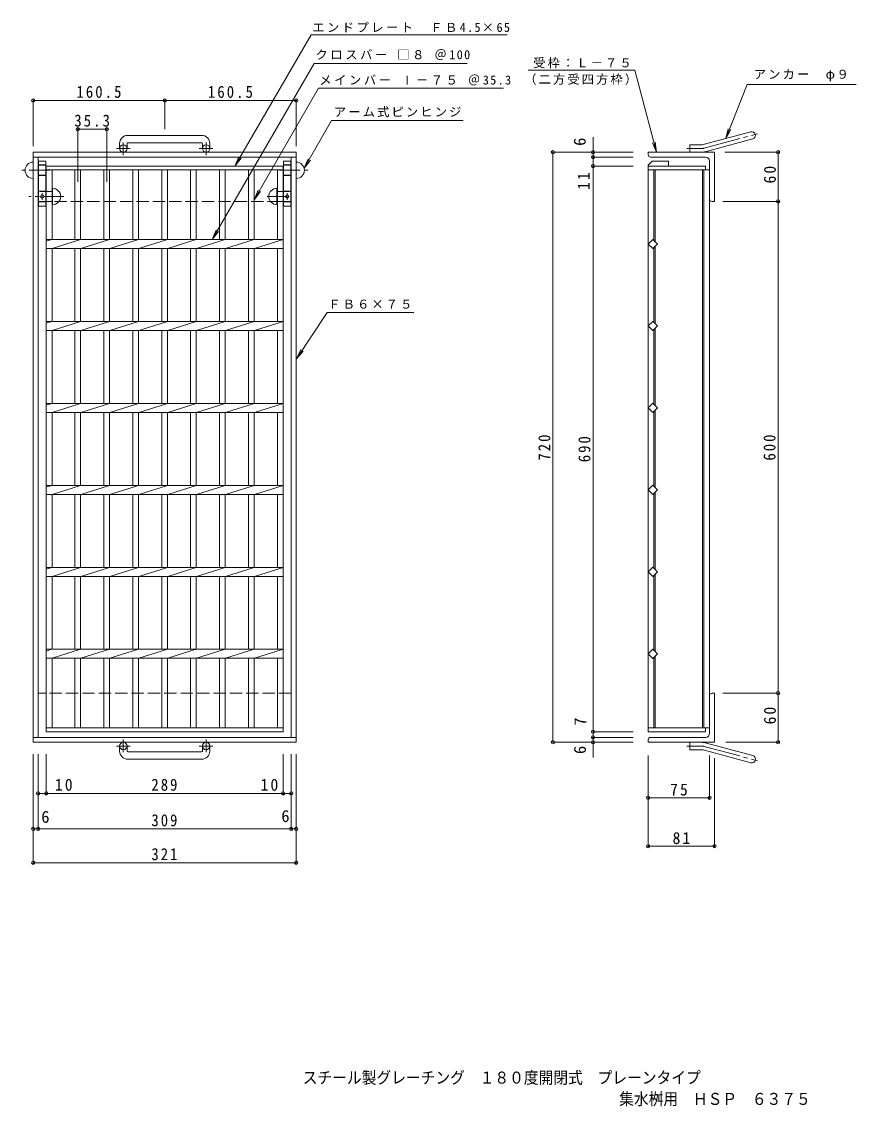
# Model space of a CAD drawing. Units: millimetres, scale not verified. Extents: x -769 to 897, y -688 to 636.
# Drawn here: x -769 to 250, y -688 to 636 of the extents above; entities that cross this region are included whole.
import ezdxf
from ezdxf.enums import TextEntityAlignment as Align

# ---------------------------------------------------------------- set-up
doc = ezdxf.new("R2010")
doc.units = ezdxf.units.MM
doc.header["$LTSCALE"] = 5
doc.header["$PDMODE"] = 32
doc.header["$PDSIZE"] = 4
for name, pattern in [('CHAIN1', [8, 5, -1, 1, -1]), ('CHAIN2', [12, 9, -1, 1, -1]), ('DASHED3', [4, 3, -1])]:
    doc.linetypes.add(name, pattern=pattern)
for name, color, linetype, lineweight in [('B-1', 2, 'Continuous', 9), ('B-2', 3, 'Continuous', 9), ('B-4', 7, 'Continuous', 9), ('B-5', 7, 'Continuous', 9), ('B-8', 3, 'Continuous', 9)]:
    doc.layers.add(name, color=color, linetype=linetype, lineweight=lineweight)
doc.layers.add('F-5_F-5ﾚｲﾔ', color=2, linetype='Continuous')
doc.styles.add('ＭＳ ゴシック', font='')
doc.styles.get('ＭＳ ゴシック').set_extended_font_data('MS Gothic')

msp = doc.modelspace()

# ---------------------------------------------------------------- linework, layer by layer
at = {"layer": 'B-1'}
for p, q in [((-549.698, 497.127), (-639.698, 497.127)), ((62.614, 485.834), (120.805, 501.426)), ((64.944, 477.14), (123.135, 492.732)), ((-755.198, 476.527), (-434.198, 476.527)), ((-755.198, -243.473), (-755.198, 476.527)), ((-649.698, 487.127), (-649.698, 481.027)), ((-640.698, 487.127), (-640.698, 481.027)), ((-639.698, 488.127), (-549.698, 488.127)), ((-548.698, 487.127), (-548.698, 481.027)), ((-539.698, 487.127), (-539.698, 481.027)), ((-434.198, 476.527), (-434.198, -243.473)), ((76.47, 476.527), (-4.53, 476.527)), ((-4.53, 473.527), (-4.53, 476.527)), ((46.47, 476.527), (46.47, 485.527)), ((60.285, 485.527), (46.47, 485.527)), ((76.47, 476.527), (76.47, 416.527)), ((-755.198, 470.527), (-434.198, 470.527)), ((-749.198, -237.473), (-749.198, 470.527)), ((-440.198, 470.527), (-440.198, -237.473)), ((-1.53, 470.527), (65.47, 470.527)), ((70.47, 419.527), (70.47, 465.527)), ((73.47, 416.527), (76.47, 416.527)), ((73.47, -183.473), (76.47, -183.473)), ((76.47, -243.473), (76.47, -183.473)), ((70.47, -186.473), (70.47, -232.473)), ((-434.198, -237.473), (-755.198, -237.473)), ((-1.53, -237.473), (65.47, -237.473)), ((-434.198, -243.473), (-755.198, -243.473)), ((-649.698, -254.073), (-649.698, -247.973)), ((-640.698, -254.073), (-640.698, -247.973)), ((-548.698, -254.073), (-548.698, -247.973)), ((-539.698, -254.073), (-539.698, -247.973)), ((-4.53, -240.473), (-4.53, -243.473)), ((76.47, -243.473), (-4.53, -243.473)), ((46.47, -243.473), (46.47, -252.473)), ((64.944, -244.086), (123.135, -259.679)), ((-639.698, -255.073), (-549.698, -255.073)), ((-549.698, -264.074), (-639.698, -264.074)), ((60.285, -252.473), (46.47, -252.473)), ((62.614, -252.78), (120.805, -268.372))]:
    msp.add_line(p, q, dxfattribs=at)
at = {"layer": 'B-1', "linetype": 'CHAIN2'}
for p, q in [((63.779, 481.487), (128.946, 498.948)), ((60.285, 481.027), (42.665, 481.027)), ((60.285, -247.973), (42.665, -247.973)), ((63.779, -248.433), (128.946, -265.894))]:
    msp.add_line(p, q, dxfattribs=at)
at = {"layer": 'B-1', "linetype": 'CHAIN1'}
for p, q in [((-637.035, 481.027), (-653.442, 481.027)), ((-645.198, 472.919), (-645.198, 488.517)), ((-536.035, 481.027), (-552.442, 481.027)), ((-544.198, 472.919), (-544.198, 488.517)), ((-637.035, -247.973), (-653.442, -247.973)), ((-645.198, -239.866), (-645.198, -255.463)), ((-536.035, -247.973), (-552.442, -247.973)), ((-544.198, -239.866), (-544.198, -255.463))]:
    msp.add_line(p, q, dxfattribs=at)
at = {"layer": 'B-1', "linetype": 'DASHED3'}
for p, q in [((-749.198, 416.527), (-440.198, 416.527)), ((-440.198, -183.473), (-749.198, -183.473))]:
    msp.add_line(p, q, dxfattribs=at)
at = {"layer": 'B-1'}
for centre in [(-645.198, 481.027), (-544.199, 481.027), (-645.198, -247.973), (-544.199, -247.973)]:
    msp.add_circle(centre, 4.5, dxfattribs=at)
for centre, radius, start, end in [((-639.698, 487.127), 10, 90, 180), ((-549.698, 487.127), 10, 0, 90), ((121.97, 497.079), 4.5, 285.00014, 104.99991), ((-639.698, 487.127), 1, 90, 180), ((-549.698, 487.127), 1, 0, 90), ((60.285, 494.527), 9, 270, 285.00002), ((60.285, 494.527), 18, 270, 285), ((-1.53, 473.527), 3, 180, 270), ((65.47, 465.527), 5, 0, 90), ((73.47, 419.527), 3, 180, 270), ((73.47, -186.473), 3, 90, 180), ((-1.53, -240.473), 3, 90, 180), ((65.47, -232.473), 5, 270, 0), ((60.285, -261.473), 18, 75, 90), ((-639.698, -254.073), 10, 180, 270), ((-639.698, -254.073), 1, 180, 270), ((-549.698, -254.073), 10, 270, 0), ((-549.698, -254.073), 1, 270, 0), ((60.285, -261.473), 9, 74.99998, 90), ((121.97, -264.025), 4.5, 255.00009, 74.99986)]:
    msp.add_arc(centre, radius, start, end, dxfattribs=at)
at = {"layer": 'B-1', "linetype": 'CHAIN2'}
for centre, start, end in [((60.285, 494.527), 270, 284.99995), ((60.285, -261.473), 75.00005, 90)]:
    msp.add_arc(centre, 13.5, start, end, dxfattribs=at)
at = {"layer": 'B-2'}
for p, q in [((-4.53, 460.527), (0.47, 465.527)), ((0.47, 465.527), (20.47, 465.527)), ((20.47, 459.527), (20.47, 465.527)), ((-739.198, 459.527), (-450.198, 459.527)), ((-739.198, -230.473), (-739.198, 459.527)), ((-739.198, 455.027), (-450.198, 455.027)), ((-732.198, 370.027), (-732.198, 455.027)), ((-704.298, 455.027), (-704.298, 370.027)), ((-697.298, 455.027), (-697.298, 370.027)), ((-668.998, 455.027), (-668.998, 370.027)), ((-661.998, 455.027), (-661.998, 370.027)), ((-633.697, 455.027), (-633.697, 370.027)), ((-626.697, 455.027), (-626.697, 370.027)), ((-598.398, 455.027), (-598.398, 370.027)), ((-591.398, 455.027), (-591.398, 370.027)), ((-563.098, 455.027), (-563.098, 370.027)), ((-556.098, 455.027), (-556.098, 370.027)), ((-527.797, 455.027), (-527.797, 370.027)), ((-520.797, 455.027), (-520.797, 370.027)), ((-492.498, 455.027), (-492.498, 370.027)), ((-485.498, 455.027), (-485.498, 370.027)), ((-457.199, 455.027), (-457.199, 370.027)), ((-450.198, 459.527), (-450.198, -230.473)), ((-4.53, 460.527), (-4.53, 459.527)), ((-4.53, 459.527), (65.47, 459.527)), ((-4.53, 459.527), (-4.53, -230.473)), ((-4.53, 455.027), (70.47, 455.027)), ((2.47, 455.027), (2.47, 368.84)), ((3.97, 455.027), (3.97, 367.341)), ((61.97, 455.027), (61.97, -225.973)), ((63.47, 455.027), (63.47, -225.973)), ((65.47, 459.527), (65.47, 455.027)), ((70.47, 455.027), (70.47, -225.973)), ((-739.198, 367.946), (-732.598, 370.027)), ((-739.198, 370.027), (-450.198, 370.027)), ((-739.198, 359.028), (-450.198, 359.028)), ((-732.198, 359.028), (-697.298, 370.027)), ((-732.198, 270.027), (-732.198, 359.028)), ((-704.298, 359.028), (-704.298, 270.027)), ((-697.298, 359.028), (-697.298, 270.027)), ((-696.897, 359.028), (-661.998, 370.027)), ((-668.998, 359.028), (-668.998, 270.027)), ((-661.998, 359.028), (-661.998, 270.027)), ((-661.598, 359.028), (-626.698, 370.027)), ((-633.697, 359.028), (-633.697, 270.027)), ((-626.697, 359.028), (-626.697, 270.027)), ((-626.298, 359.028), (-591.398, 370.027)), ((-598.398, 359.028), (-598.398, 270.027)), ((-591.398, 359.028), (-591.398, 270.027)), ((-590.998, 359.028), (-556.098, 370.027)), ((-563.098, 359.028), (-563.098, 270.027)), ((-556.098, 359.028), (-556.098, 270.027)), ((-555.698, 359.028), (-520.798, 370.027)), ((-527.797, 359.028), (-527.797, 270.027)), ((-520.797, 359.028), (-520.797, 270.027)), ((-520.398, 359.028), (-485.498, 370.027)), ((-492.498, 359.028), (-492.498, 270.027)), ((-485.498, 359.028), (-485.498, 270.027)), ((-485.098, 359.028), (-450.198, 370.027)), ((-457.199, 359.028), (-457.199, 270.027)), ((2.47, 360.213), (2.47, 268.841)), ((3.97, 361.713), (3.97, 267.341)), ((-739.198, 267.946), (-732.598, 270.027)), ((-739.198, 270.027), (-450.198, 270.027)), ((-732.198, 259.028), (-697.298, 270.027)), ((-696.897, 259.028), (-661.998, 270.027)), ((-661.598, 259.028), (-626.698, 270.027)), ((-626.298, 259.028), (-591.398, 270.027)), ((-590.998, 259.028), (-556.098, 270.027)), ((-555.698, 259.028), (-520.798, 270.027)), ((-520.398, 259.028), (-485.498, 270.027)), ((-485.098, 259.028), (-450.198, 270.027)), ((-739.198, 259.028), (-450.198, 259.028)), ((-732.198, 170.027), (-732.198, 259.028)), ((-704.298, 259.028), (-704.298, 170.027)), ((-697.298, 259.028), (-697.298, 170.027)), ((-668.998, 259.028), (-668.998, 170.027)), ((-661.998, 259.028), (-661.998, 170.027)), ((-633.697, 259.028), (-633.697, 170.027)), ((-626.697, 259.028), (-626.697, 170.027)), ((-598.398, 259.028), (-598.398, 170.027)), ((-591.398, 259.028), (-591.398, 170.027)), ((-563.098, 259.028), (-563.098, 170.027)), ((-556.098, 259.028), (-556.098, 170.027)), ((-527.797, 259.028), (-527.797, 170.027)), ((-520.797, 259.028), (-520.797, 170.027)), ((-492.498, 259.028), (-492.498, 170.027)), ((-485.498, 259.028), (-485.498, 170.027)), ((-457.199, 259.028), (-457.199, 170.027)), ((2.47, 260.213), (2.47, 168.841)), ((3.97, 261.713), (3.97, 167.341)), ((-739.198, 167.946), (-732.598, 170.027)), ((-739.198, 170.027), (-450.198, 170.027)), ((-739.198, 159.028), (-450.198, 159.028)), ((-732.198, 159.028), (-697.298, 170.027)), ((-732.198, 70.027), (-732.198, 159.028)), ((-704.298, 159.028), (-704.298, 70.027)), ((-697.298, 159.028), (-697.298, 70.027)), ((-696.897, 159.028), (-661.998, 170.027)), ((-668.998, 159.028), (-668.998, 70.027)), ((-661.998, 159.028), (-661.998, 70.027)), ((-661.598, 159.028), (-626.698, 170.027)), ((-633.697, 159.028), (-633.697, 70.027)), ((-626.697, 159.028), (-626.697, 70.027)), ((-626.298, 159.028), (-591.398, 170.027)), ((-598.398, 159.028), (-598.398, 70.027)), ((-591.398, 159.028), (-591.398, 70.027)), ((-590.998, 159.028), (-556.098, 170.027)), ((-563.098, 159.028), (-563.098, 70.027)), ((-556.098, 159.028), (-556.098, 70.027)), ((-555.698, 159.028), (-520.798, 170.027)), ((-527.797, 159.028), (-527.797, 70.027)), ((-520.797, 159.028), (-520.797, 70.027)), ((-520.398, 159.028), (-485.498, 170.027)), ((-492.498, 159.028), (-492.498, 70.027)), ((-485.498, 159.028), (-485.498, 70.027)), ((-485.098, 159.028), (-450.198, 170.027)), ((-457.199, 159.028), (-457.199, 70.027)), ((2.47, 160.213), (2.47, 68.841)), ((3.97, 161.713), (3.97, 67.341)), ((-739.198, 67.946), (-732.598, 70.027)), ((-739.198, 70.027), (-450.198, 70.027)), ((-732.198, 59.028), (-697.298, 70.027)), ((-696.897, 59.028), (-661.998, 70.027)), ((-661.598, 59.028), (-626.698, 70.027)), ((-626.298, 59.028), (-591.398, 70.027)), ((-590.998, 59.028), (-556.098, 70.027)), ((-555.698, 59.028), (-520.798, 70.027)), ((-520.398, 59.028), (-485.498, 70.027)), ((-485.098, 59.028), (-450.198, 70.027)), ((-739.198, 59.028), (-450.198, 59.028)), ((-732.198, -29.973), (-732.198, 59.028)), ((-704.298, 59.028), (-704.298, -29.973)), ((-697.298, 59.028), (-697.298, -29.973)), ((-668.998, 59.028), (-668.998, -29.973)), ((-661.998, 59.028), (-661.998, -29.973)), ((-633.697, 59.028), (-633.697, -29.973)), ((-626.697, 59.028), (-626.697, -29.973)), ((-598.398, 59.028), (-598.398, -29.973)), ((-591.398, 59.028), (-591.398, -29.973)), ((-563.098, 59.028), (-563.098, -29.973)), ((-556.098, 59.028), (-556.098, -29.973)), ((-527.797, 59.028), (-527.797, -29.973)), ((-520.797, 59.028), (-520.797, -29.973)), ((-492.498, 59.028), (-492.498, -29.973)), ((-485.498, 59.028), (-485.498, -29.973)), ((-457.199, 59.028), (-457.199, -29.973)), ((2.47, 60.213), (2.47, -31.159)), ((3.97, 61.713), (3.97, -32.659)), ((-739.198, -32.054), (-732.598, -29.973)), ((-739.198, -29.973), (-450.198, -29.973)), ((-732.198, -40.972), (-697.298, -29.973)), ((-696.897, -40.972), (-661.998, -29.973)), ((-661.598, -40.972), (-626.698, -29.973)), ((-626.298, -40.972), (-591.398, -29.973)), ((-590.998, -40.972), (-556.098, -29.973)), ((-555.698, -40.972), (-520.798, -29.973)), ((-520.398, -40.972), (-485.498, -29.973)), ((-485.098, -40.972), (-450.198, -29.973)), ((3.97, -38.287), (3.97, -132.659)), ((-739.198, -40.972), (-450.198, -40.972)), ((-732.198, -129.973), (-732.198, -40.972)), ((-704.298, -40.972), (-704.298, -129.973)), ((-697.298, -40.972), (-697.298, -129.973)), ((-668.998, -40.972), (-668.998, -129.973)), ((-661.998, -40.972), (-661.998, -129.973)), ((-633.697, -40.972), (-633.697, -129.973)), ((-626.697, -40.972), (-626.697, -129.973)), ((-598.398, -40.972), (-598.398, -129.973)), ((-591.398, -40.972), (-591.398, -129.973)), ((-563.098, -40.972), (-563.098, -129.973)), ((-556.098, -40.972), (-556.098, -129.973)), ((-527.797, -40.972), (-527.797, -129.973)), ((-520.797, -40.972), (-520.797, -129.973)), ((-492.498, -40.972), (-492.498, -129.973)), ((-485.498, -40.972), (-485.498, -129.973)), ((-457.199, -40.972), (-457.199, -129.973)), ((2.47, -39.787), (2.47, -131.159)), ((-739.198, -132.054), (-732.598, -129.973)), ((-739.198, -129.974), (-450.198, -129.974)), ((-732.198, -140.973), (-697.298, -129.973)), ((-696.897, -140.973), (-661.998, -129.973)), ((-661.598, -140.973), (-626.698, -129.973)), ((-626.298, -140.973), (-591.398, -129.973)), ((-590.998, -140.973), (-556.098, -129.973)), ((-555.698, -140.973), (-520.798, -129.973)), ((-520.398, -140.973), (-485.498, -129.973)), ((-485.098, -140.973), (-450.198, -129.973)), ((-739.198, -140.973), (-450.198, -140.973)), ((-732.198, -225.974), (-732.198, -140.973)), ((-704.298, -140.973), (-704.298, -225.974)), ((-697.298, -140.973), (-697.298, -225.974)), ((-668.998, -140.973), (-668.998, -225.974)), ((-661.998, -140.973), (-661.998, -225.974)), ((-633.697, -140.973), (-633.697, -225.974)), ((-626.697, -140.973), (-626.697, -225.974)), ((-598.398, -140.973), (-598.398, -225.974)), ((-591.398, -140.973), (-591.398, -225.974)), ((-563.098, -140.973), (-563.098, -225.974)), ((-556.098, -140.973), (-556.098, -225.974)), ((-527.797, -140.973), (-527.797, -225.974)), ((-520.797, -140.973), (-520.797, -225.974)), ((-492.498, -140.973), (-492.498, -225.974)), ((-485.498, -140.973), (-485.498, -225.974)), ((-457.199, -140.973), (-457.199, -225.974)), ((2.47, -139.787), (2.47, -225.973)), ((3.97, -138.287), (3.97, -225.973)), ((-450.198, -225.974), (-739.198, -225.974)), ((-450.198, -230.473), (-739.198, -230.473)), ((-4.53, -225.973), (70.47, -225.973)), ((-4.53, -230.473), (65.47, -230.473)), ((65.47, -230.473), (65.47, -225.973))]:
    msp.add_line(p, q, dxfattribs=at)
for points in [[(1.127, 358.87), (-4.53, 364.527), (1.127, 370.184), (6.784, 364.527)], [(6.784, 364.527), (3.152, 360.895), (1.127, 358.87)]]:
    msp.add_lwpolyline(points, dxfattribs=at)
for points in [[(1.127, 270.184), (-4.53, 264.527), (1.127, 258.87), (6.784, 264.527), (3.152, 268.159)], [(1.127, 170.184), (-4.53, 164.527), (1.127, 158.87), (6.784, 164.527), (3.152, 168.158)], [(1.127, 70.184), (-4.53, 64.527), (1.127, 58.87), (6.784, 64.527), (3.152, 68.158)], [(1.127, -29.816), (-4.53, -35.473), (1.127, -41.13), (6.784, -35.473), (3.152, -31.841)], [(1.127, -129.816), (-4.53, -135.473), (1.127, -141.13), (6.784, -135.473), (3.152, -131.842)]]:
    msp.add_lwpolyline(points, close=True, dxfattribs=at)
at = {"layer": 'B-4'}
for p, q in [((-755.198, 484.027), (-755.198, 541.181)), ((-755.198, 539.681), (-537.198, 539.681)), ((-594.698, 504.627), (-594.698, 541.181)), ((-537.198, 539.681), (-434.198, 539.681)), ((-434.198, 484.027), (-434.198, 541.181)), ((-700.798, 440.493), (-700.798, 506.083)), ((-700.798, 504.583), (-665.498, 504.583)), ((-665.498, 440.493), (-665.498, 506.083)), ((-71.845, 494.982), (-71.845, 470.527)), ((-22.623, 476.527), (-122.236, 476.527)), ((-120.736, 476.527), (-120.736, -243.473)), ((88.945, 476.527), (155.619, 476.527)), ((154.119, 416.527), (154.119, 476.527)), ((-22.623, 470.527), (-73.345, 470.527)), ((-71.845, 470.527), (-71.845, 459.527)), ((-22.623, 459.527), (-73.345, 459.527)), ((-71.845, 459.527), (-71.845, -230.473)), ((86.852, 416.527), (155.619, 416.527)), ((154.119, -243.473), (154.119, -183.473)), ((-22.623, -237.473), (-73.345, -237.473)), ((-71.845, -230.473), (-71.845, -237.473)), ((-22.623, -230.473), (-71.845, -230.473)), ((-71.845, -237.473), (-71.845, -262.156)), ((-22.623, -243.473), (-120.736, -243.473)), ((90.113, -243.473), (155.619, -243.473)), ((-755.198, -257.764), (-755.198, -391.936)), ((-749.198, -257.764), (-749.198, -350.621)), ((-739.198, -257.764), (-739.198, -307.255)), ((-450.198, -257.764), (-450.198, -307.255)), ((-440.198, -257.764), (-440.198, -350.621)), ((-434.198, -257.764), (-434.198, -391.936)), ((-4.53, -259.465), (-4.53, -371.838)), ((70.47, -259.465), (70.47, -312.624)), ((76.47, -262.791), (76.47, -371.838)), ((-749.198, -305.755), (-736.698, -305.755)), ((-736.698, -305.755), (-452.698, -305.755)), ((-452.698, -305.755), (-440.198, -305.755)), ((-4.53, -311.124), (70.47, -311.124)), ((-4.53, -370.339), (76.47, -370.339)), ((-755.198, -390.436), (-434.198, -390.436))]:
    msp.add_line(p, q, dxfattribs=at)
for points in [[(86.852, -183.473), (154.119, -183.473), (154.119, 416.527)], [(-755.198, -349.121), (-749.198, -349.121), (-440.198, -349.121), (-434.198, -349.121)]]:
    msp.add_lwpolyline(points, dxfattribs=at)
for p in [(-755.198, 539.681), (-594.698, 539.681), (-434.198, 539.681), (-700.798, 504.583), (-665.498, 504.583), (-120.736, 476.527), (-71.845, 476.527), (154.119, 476.527), (-71.845, 470.527), (-71.845, 459.527), (154.119, 416.527), (154.119, -183.473), (-71.845, -230.473), (-71.845, -237.473), (-120.736, -243.473), (-71.845, -243.473), (154.119, -243.473), (-749.198, -305.755), (-739.198, -305.755), (-450.198, -305.755), (-440.198, -305.755), (-4.53, -311.124), (70.47, -311.124), (-755.198, -349.121), (-749.198, -349.121), (-440.198, -349.121), (-434.198, -349.121), (-4.53, -370.339), (76.47, -370.339), (-755.198, -390.436), (-434.198, -390.436)]:
    msp.add_point(p, dxfattribs=at)
at = {"layer": 'B-5'}
for p, q in [((-415.947, 619.918), (-176.45, 619.918)), ((-412.309, 584.75), (-225.482, 584.75)), ((-150.973, 576.775), (-20.687, 576.775)), ((116.406, 559.045), (249.603, 559.045)), ((-406.926, 554.714), (-180.93, 554.714)), ((-390.962, 515.103), (-230.294, 515.103)), ((90.252, 493.134), (96.34, 504.051)), ((5.626, 476.527), (4.057, 488.928)), ((-508.951, 459.527), (-501.323, 469.429)), ((-424.509, 456.999), (-416.899, 466.916)), ((-485.498, 418.623), (-477.888, 428.54)), ((-536.726, 370.027), (-529.101, 379.932)), ((-396.521, 281.135), (-290.48, 281.135)), ((-433.975, 224.516), (-425.709, 233.893))]:
    msp.add_line(p, q, dxfattribs=at)
for points in [[(-415.947, 619.918), (-508.951, 459.527), (-504.146, 471.066)], [(-412.309, 584.75), (-536.726, 370.027), (-531.924, 381.568)], [(-20.687, 576.775), (5.626, 476.527), (0.901, 488.1)], [(116.406, 559.045), (90.252, 493.134), (93.307, 505.255)], [(-406.926, 554.714), (-485.498, 418.623), (-480.714, 430.172)], [(-390.962, 515.103), (-424.509, 456.999), (-419.725, 468.547)], [(-396.521, 281.135), (-433.975, 224.516), (-428.418, 235.713)]]:
    msp.add_lwpolyline(points, dxfattribs=at)
at = {"layer": 'B-8'}
for p, q in [((-739.698, 465.527), (-739.698, 410.527)), ((-449.698, 465.527), (-449.698, 410.527)), ((-748.698, 460.527), (-749.198, 460.527)), ((-440.698, 460.527), (-440.198, 460.527)), ((-748.698, 448.527), (-749.198, 448.527)), ((-440.698, 448.527), (-440.198, 448.527)), ((-731.698, 432.527), (-731.698, 412.527)), ((-457.698, 432.527), (-457.698, 412.527)), ((-739.698, 410.527), (-748.698, 410.527)), ((-449.698, 410.527), (-440.698, 410.527))]:
    msp.add_line(p, q, dxfattribs=at)
at = {"layer": 'B-8', "linetype": 'CHAIN1'}
for p, q in [((-735.038, 454.527), (-769.291, 454.527)), ((-454.358, 454.527), (-420.105, 454.527)), ((-744.198, 426.536), (-744.198, 418.355)), ((-445.198, 426.536), (-445.198, 418.355)), ((-717.63, 422.527), (-760.438, 422.527)), ((-469.767, 422.527), (-440.198, 422.527))]:
    msp.add_line(p, q, dxfattribs=at)
at = {"layer": 'B-8', "linetype": 'DASHED3'}
for p, q in [((-739.698, 461.027), (-748.698, 461.027)), ((-739.698, 460.527), (-748.698, 460.527)), ((-449.698, 461.027), (-440.698, 461.027)), ((-449.698, 460.527), (-440.698, 460.527)), ((-739.698, 448.527), (-748.698, 448.527)), ((-739.698, 448.027), (-748.698, 448.027)), ((-449.698, 448.527), (-440.698, 448.527)), ((-449.698, 448.027), (-440.698, 448.027)), ((-739.698, 429.027), (-748.698, 429.027)), ((-731.698, 428.527), (-748.698, 428.527)), ((-457.698, 428.527), (-440.698, 428.527)), ((-449.698, 429.027), (-440.698, 429.027)), ((-731.698, 416.527), (-748.698, 416.527)), ((-739.698, 416.027), (-748.698, 416.027)), ((-457.698, 416.527), (-440.698, 416.527)), ((-449.698, 416.027), (-440.698, 416.027))]:
    msp.add_line(p, q, dxfattribs=at)
at = {"layer": 'B-8'}
for points in [[(-739.698, 465.527), (-748.698, 465.527), (-748.698, 410.527)], [(-449.698, 465.527), (-440.698, 465.527), (-440.698, 410.527)]]:
    msp.add_lwpolyline(points, dxfattribs=at)
for centre in [(-744.198, 422.527), (-445.198, 422.527)]:
    msp.add_circle(centre, 2, dxfattribs=at)
for centre, start, end in [((-755.198, 454.527), 90, 270), ((-434.198, 454.527), 270, 90), ((-731.698, 422.527), 270, 90), ((-457.698, 422.527), 90, 270)]:
    msp.add_arc(centre, 10, start, end, dxfattribs=at)

# ---------------------------------------------------------------- texts
at = {"layer": 'B-4', "color": 2, "style": 'ＭＳ ゴシック'}
for s, p in [('6', (-76.397, 484.292)), ('7', (-75.766, -223.193)), ('6', (-76.15, -257.726))]:
    msp.add_text(s, height=14.66, rotation=90, dxfattribs=at).set_placement(p, align=Align.BOTTOM_LEFT)
for p in [(-745.314, -346.094), (-452.303, -345.116)]:
    msp.add_text('6', height=14.66, dxfattribs=at).set_placement(p, align=Align.BOTTOM_LEFT)
at = {"layer": 'B-4', "color": 2, "char_height": 14.66, "attachment_point": 7, "style": 'ＭＳ ゴシック'}
for s, insert in [('\\T1.28;\\W0.9;160.5', (-702.448, 542.681)), ('\\T1.28;\\W0.9;160.5', (-541.948, 542.681)), ('\\T1.28;\\W0.9;35.3', (-705.023, 507.583)), ('\\T1.27;\\W0.95;10', (-728.612, -302.755)), ('\\T1.27;\\W0.9;289', (-610.948, -302.755)), ('\\T1.27;\\W0.95;10', (-477.599, -302.755)), ('\\T1.27;\\W0.95;75', (22.345, -308.624)), ('\\T1.27;\\W0.9;309', (-610.948, -346.121)), ('\\T1.27;\\W0.95;81', (25.345, -367.838)), ('\\T1.27;\\W0.9;321', (-610.948, -387.436))]:
    msp.add_mtext(s, dxfattribs=dict(at, insert=insert))
at = {"layer": 'B-4', "color": 2, "char_height": 14.66, "attachment_point": 7, "rotation": 90, "style": 'ＭＳ ゴシック'}
for s, insert in [('\\T1.27;\\W0.95;11', (-75.945, 430.582)), ('\\T1.27;\\W0.95;60', (151.619, 438.402)), ('\\T1.27;\\W0.9;720', (-123.736, 100.277)), ('\\T1.27;\\W0.9;690', (-74.845, 98.277)), ('\\T1.27;\\W0.9;600', (151.119, 100.277)), ('\\T1.27;\\W0.95;60', (151.619, -221.598))]:
    msp.add_mtext(s, dxfattribs=dict(at, insert=insert))
at = {"layer": 'B-5', "char_height": 11, "attachment_point": 7, "style": 'ＭＳ ゴシック'}
for s, insert in [('\\T1.2;エンドプレート\u3000ＦＢ4.5×65', (-414.571, 622.67)), ('\\T1.21;クロスバー\\~□８\\~＠100', (-410.649, 588.989)), ('\\T1.17;受枠：Ｌ－７５', (-144.887, 578.928)), ('\\T1.21;メインバー\\~Ⅰ－７５\\~＠35.3', (-406.038, 558.072)), ('\\T1.17;（二方受四方枠）', (-155.848, 558.596)), ('\\T1.17;アンカー\u3000φ９', (124.421, 563.175)), ('\\T1.17;アーム式ピンヒンジ', (-388.084, 518.977)), ('\\T1.17;ＦＢ６×７５', (-395.041, 285.501))]:
    msp.add_mtext(s, dxfattribs=dict(at, insert=insert))
at = {"layer": 'F-5_F-5ﾚｲﾔ', "style": 'ＭＳ ゴシック', "width": 0.9}
for s, p in [('スチール製グレーチング\u3000１８０度開閉式\u3000プレーンタイプ', (-426.188, -664.293)), ('集水桝用\u3000ＨＳＰ\u3000６３７５', (-39.905, -690.26))]:
    msp.add_text(s, height=14.66, dxfattribs=at).set_placement(p, align=Align.BOTTOM_LEFT)

doc.saveas('drawing.dxf')
